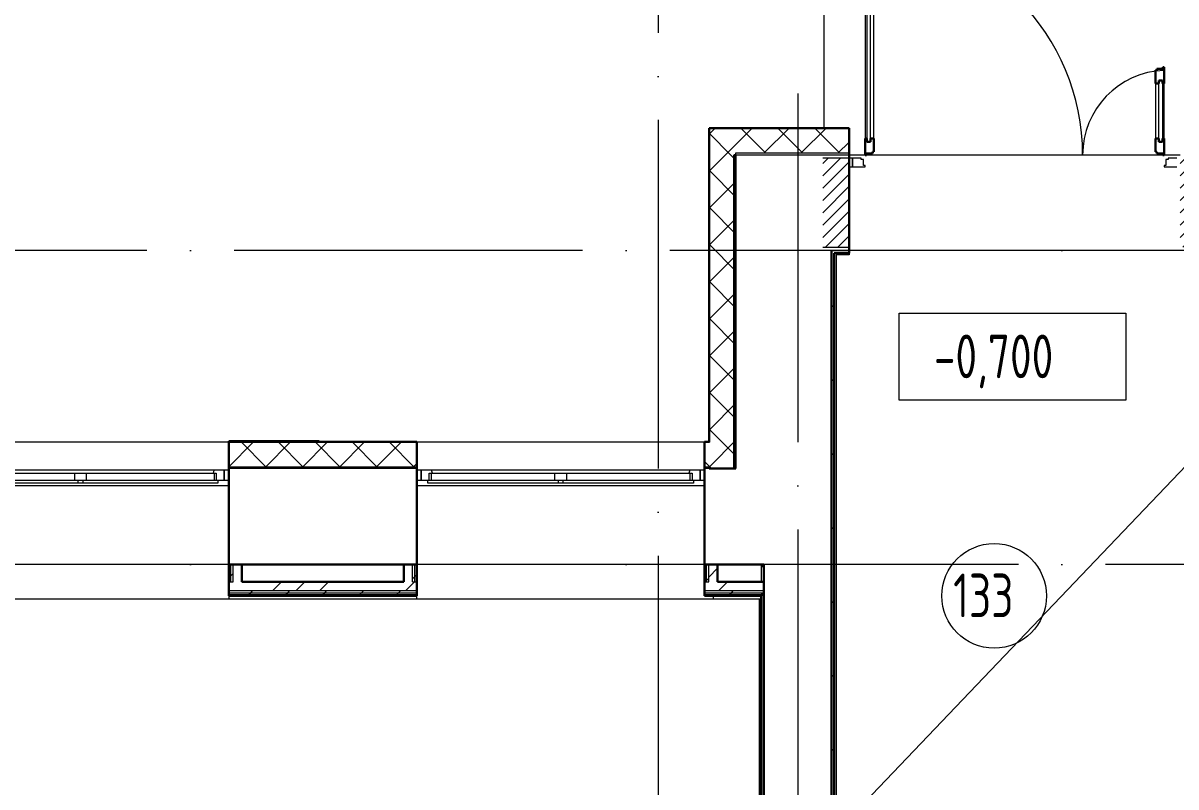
# Model space of a CAD drawing. Header units: millimetres. Extents: x -87434 to 499450, y -468665 to 122144.
# Drawn here: x -26303 to -19687, y -6620 to -2239 of the extents above; entities that cross this region are included whole.
import ezdxf

# ---------------------------------------------------------------- set-up
doc = ezdxf.new("R2010")
doc.units = ezdxf.units.MM
doc.linetypes.add('ADSK_Линия сетки', pattern=[25, 20, -2.5, 0, -2.5])
doc.linetypes.add('ADSK_Штриховая_ш2 п1_5', pattern=[4.5, 3, -1.5])
for name, color, linetype, lineweight in [('_ Окна', 7, 'Continuous', 9), ('Аннотация', 7, 'Continuous', 18), ('Двери', 252, 'Continuous', 9), ('Марки помещений', 252, 'Continuous', 20), ('Ограждение', 252, 'Continuous', 9), ('Окна', 252, 'Continuous', 9), ('Оси', 252, 'Continuous', 9), ('Отметки', 7, 'Continuous', 9), ('Перекрытие', 252, 'Continuous', 18), ('Стены внутренние', 7, 'Continuous', 18), ('Стены наружные', 7, 'Continuous', 18), ('Стены штриховка', 252, 'Continuous', 9)]:
    doc.layers.add(name, color=color, linetype=linetype, lineweight=lineweight)
doc.layers.add('Двери открывание', color=7, linetype='Continuous', lineweight=9, true_color=0xc0c0c0)
doc.layers.add('Радиофикация', color=7, linetype='Continuous')
doc.styles.add('GOST Common_3', font='', dxfattribs={"height": 3.5})
doc.styles.get('GOST Common_3').set_extended_font_data('GOST 2.304 type A')

# ---------------------------------------------------------------- blocks, each defined once
blk = doc.blocks.new('1 этаж')
at = {"layer": 'Двери', "lineweight": 18, "true_color": 0x636466}
h = blk.add_hatch(dxfattribs=at)
h.set_pattern_fill('FP_2', color=251, style=0, pattern_type=2)
h.set_pattern_definition([(45, (-20735.8, -3268.73), (-35.3553, 35.3553), [])])
h.paths.add_polyline_path([(-19510.8, -3523.7), (-19510.8, -3013.7), (-19660.8, -3013.7), (-19660.8, -3523.7)])
h.paths.add_polyline_path([(-21560.8, -3523.7), (-21561.7, -3013.7), (-21710.8, -3013.7), (-21710.8, -3523.7), (-21561.7, -3523.7)])
at = {"layer": '_ Окна', "color": 251, "lineweight": 18, "true_color": 0x636466}
for p, q in [((-25205.2, -4803.7), (-25209.8, -4820.7)), ((-25145.8, -4803.7), (-25205.2, -4803.7)), ((-25203.8, -4820.7), (-25191.8, -4820.7)), ((-25191.8, -4820.7), (-25191.8, -4861.7)), ((-25145.8, -4861.7), (-25145.8, -4803.7)), ((-23956.4, -4803.7), (-24015.8, -4803.7)), ((-24015.8, -4803.7), (-24015.8, -4861.7)), ((-23969.8, -4861.7), (-23969.8, -4820.7)), ((-23969.8, -4820.7), (-23957.8, -4820.7)), ((-23951.8, -4820.7), (-23956.4, -4803.7)), ((-22475.2, -4803.7), (-22479.8, -4820.7)), ((-22415.8, -4803.7), (-22475.2, -4803.7)), ((-22473.8, -4820.7), (-22461.8, -4820.7)), ((-22461.8, -4820.7), (-22461.8, -4861.7)), ((-22415.8, -4861.7), (-22415.8, -4803.7)), ((-25183.8, -4861.7), (-25145.8, -4861.7)), ((-24015.8, -4861.7), (-23977.8, -4861.7)), ((-22453.8, -4861.7), (-22415.8, -4861.7))]:
    blk.add_line(p, q, dxfattribs=at)
at = {"layer": '_ Окна', "color": 251, "true_color": 0x636466}
for p, q in [((-25120.8, -4803.7), (-25145.8, -4803.7)), ((-25145.8, -4803.7), (-25145.8, -4861.7)), ((-24015.8, -4803.7), (-24040.8, -4803.7)), ((-24015.8, -4861.7), (-24015.8, -4803.7)), ((-22390.8, -4803.7), (-22415.8, -4803.7)), ((-22415.8, -4803.7), (-22415.8, -4861.7)), ((-25145.8, -4861.7), (-25120.8, -4861.7)), ((-24040.8, -4861.7), (-24015.8, -4861.7)), ((-22415.8, -4861.7), (-22390.8, -4861.7))]:
    blk.add_line(p, q, dxfattribs=at)
at = {"layer": 'Аннотация', "color": 251, "lineweight": 20, "true_color": 0x636466}
for p, q in [((-21272.7, -4402.6), (-21272.7, -3902.6)), ((-21272.7, -3902.6), (-19972.7, -3902.6)), ((-19972.7, -3902.6), (-19972.7, -4402.6)), ((-19972.7, -4402.6), (-21272.7, -4402.6))]:
    blk.add_line(p, q, dxfattribs=at)
at = {"layer": 'Двери', "color": 251, "true_color": 0x636466}
for p, q in [((-21468.8, -1805.7), (-21468.8, -2901.7)), ((-21459.8, -1787.7), (-21459.8, -2919.7)), ((-21438.8, -2919.7), (-21438.8, -1787.7)), ((-21418.8, -2901.7), (-21418.8, -1805.7)), ((-19782.8, -2919.7), (-19782.8, -2567.7)), ((-19782.8, -2567.7), (-19761.8, -2567.7)), ((-19761.8, -2567.7), (-19761.8, -2919.7)), ((-19802.8, -2585.7), (-19802.8, -2901.7)), ((-19752.8, -2901.7), (-19752.8, -2585.7)), ((-21459.8, -2919.7), (-21438.8, -2919.7)), ((-19761.8, -2919.7), (-19782.8, -2919.7)), ((-21560.8, -3013.7), (-21560.8, -3063.7)), ((-21540.8, -3013.7), (-21560.8, -3013.7)), ((-21540.8, -3063.7), (-21540.8, -3013.7)), ((-21491.8, -3013.7), (-21540.8, -3013.7)), ((-21540.8, -3013.7), (-21540.8, -3063.7)), ((-21491.8, -3021.7), (-21491.8, -3013.7)), ((-21477.8, -3021.7), (-21491.8, -3021.7)), ((-21477.8, -3055.7), (-21477.8, -3021.7)), ((-19729.8, -3021.7), (-19743.8, -3021.7)), ((-19743.8, -3021.7), (-19743.8, -3055.7)), ((-19729.8, -3013.7), (-19729.8, -3021.7)), ((-19680.8, -3013.7), (-19729.8, -3013.7)), ((-21560.8, -3063.7), (-21540.8, -3063.7)), ((-21540.8, -3063.7), (-21468.8, -3063.7)), ((-21468.8, -3055.7), (-21477.8, -3055.7)), ((-21468.8, -3063.7), (-21468.8, -3055.7)), ((-19743.8, -3055.7), (-19752.8, -3055.7)), ((-19752.8, -3055.7), (-19752.8, -3063.7)), ((-19752.8, -3063.7), (-19680.8, -3063.7))]:
    blk.add_line(p, q, dxfattribs=at)
at = {"layer": 'Двери', "color": 251, "lineweight": 30, "true_color": 0x636466}
for p, q in [((-19794.8, -2509.7), (-19802.8, -2509.7)), ((-19802.8, -2509.7), (-19802.8, -2585.7)), ((-19760.8, -2500.7), (-19794.8, -2500.7)), ((-19794.8, -2500.7), (-19794.8, -2509.7)), ((-19752.8, -2491.7), (-19760.8, -2491.7)), ((-19760.8, -2491.7), (-19760.8, -2500.7)), ((-19752.8, -2585.7), (-19752.8, -2491.7)), ((-19782.8, -2585.7), (-19782.8, -2567.7)), ((-19782.8, -2567.7), (-19761.8, -2567.7)), ((-19761.8, -2567.7), (-19761.8, -2585.7)), ((-19802.8, -2585.7), (-19782.8, -2585.7)), ((-19761.8, -2585.7), (-19752.8, -2585.7)), ((-21468.8, -2901.7), (-21468.8, -2995.7)), ((-21459.8, -2901.7), (-21468.8, -2901.7)), ((-21459.8, -2919.7), (-21459.8, -2901.7)), ((-21438.8, -2901.7), (-21438.8, -2919.7)), ((-21418.8, -2901.7), (-21438.8, -2901.7)), ((-21418.8, -2977.7), (-21418.8, -2901.7)), ((-19802.8, -2901.7), (-19802.8, -2977.7)), ((-19802.8, -2901.7), (-19782.8, -2901.7)), ((-19782.8, -2901.7), (-19782.8, -2919.7)), ((-19761.8, -2901.7), (-19752.8, -2901.7)), ((-19761.8, -2919.7), (-19761.8, -2901.7)), ((-19752.8, -2995.7), (-19752.8, -2901.7)), ((-21438.8, -2919.7), (-21459.8, -2919.7)), ((-19782.8, -2919.7), (-19761.8, -2919.7)), ((-21468.8, -2995.7), (-21460.8, -2995.7)), ((-21460.8, -2995.7), (-21460.8, -2986.7)), ((-21460.8, -2986.7), (-21426.8, -2986.7)), ((-21426.8, -2986.7), (-21426.8, -2977.7)), ((-21426.8, -2977.7), (-21418.8, -2977.7)), ((-19802.8, -2977.7), (-19794.8, -2977.7)), ((-19794.8, -2977.7), (-19794.8, -2986.7)), ((-19794.8, -2986.7), (-19760.8, -2986.7)), ((-19760.8, -2986.7), (-19760.8, -2995.7)), ((-19760.8, -2995.7), (-19752.8, -2995.7))]:
    blk.add_line(p, q, dxfattribs=at)
at = {"layer": 'Двери', "color": 251, "linetype": 'ADSK_Штриховая_ш2 п1_5', "true_color": 0x636466}
for p, q in [((-21560.8, -3013.7), (-21710.8, -3013.7)), ((-21560.8, -3523.7), (-21560.8, -3013.7)), ((-21710.8, -3523.7), (-21560.8, -3523.7))]:
    blk.add_line(p, q, dxfattribs=at)
at = {"layer": 'Двери открывание', "color": 251, "true_color": 0x636466}
for centre, radius, start, end in [((-21486.8, -2995.7), 1266, 0, 89.18534), ((-19734.8, -2995.7), 486, 92.12255, 180)]:
    blk.add_arc(centre, radius, start, end, dxfattribs=at)
at = {"layer": 'Марки помещений', "color": 251, "true_color": 0x636466}
blk.add_circle((-20728.5, -5524.6), 300, dxfattribs=at)
at = {"layer": 'Ограждение', "color": 251, "true_color": 0x636466}
for p, q in [((-21635.8, -3568.7), (-21635.8, -7525.4)), ((-21560.8, -3568.7), (-21635.8, -3568.7)), ((-21560.8, -3558.7), (-21560.8, -3568.7)), ((-25120.8, -4893.7), (-26820.8, -4893.7)), ((-22390.8, -4893.7), (-24040.8, -4893.7)), ((-25120.8, -5343.7), (-26820.8, -5343.7)), ((-22390.8, -5343.7), (-24040.8, -5343.7)), ((-22065.8, -5343.7), (-22065.8, -5443.7)), ((-22065.8, -5543.7), (-30330.8, -5543.7)), ((-25120.8, -5543.7), (-26820.8, -5543.7)), ((-25120.8, -5523.7), (-25120.8, -5543.7)), ((-24040.8, -5543.7), (-24040.8, -5523.7)), ((-22340.8, -5543.7), (-24040.8, -5543.7)), ((-22340.8, -5523.7), (-22340.8, -5543.7)), ((-22075.8, -8693.7), (-22075.8, -5543.7))]:
    blk.add_line(p, q, dxfattribs=at)
at = {"layer": 'Окна', "color": 251, "true_color": 0x636466}
for p, q in [((-26737.8, -4820.7), (-26005.8, -4820.7)), ((-25205.2, -4803.7), (-26736.4, -4803.7)), ((-26005.8, -4820.7), (-25935.8, -4820.7)), ((-26005.8, -4820.7), (-26005.8, -4861.7)), ((-25935.8, -4820.7), (-25203.8, -4820.7)), ((-25935.8, -4861.7), (-25935.8, -4820.7)), ((-25203.8, -4820.7), (-25203.8, -4861.7)), ((-23957.8, -4820.7), (-23250.8, -4820.7)), ((-23957.8, -4861.7), (-23957.8, -4820.7)), ((-22475.2, -4803.7), (-23956.4, -4803.7)), ((-23250.8, -4820.7), (-23180.8, -4820.7)), ((-23250.8, -4820.7), (-23250.8, -4861.7)), ((-23180.8, -4820.7), (-22473.8, -4820.7)), ((-23180.8, -4861.7), (-23180.8, -4820.7)), ((-22473.8, -4820.7), (-22473.8, -4861.7)), ((-26757.8, -4861.7), (-25985.8, -4861.7)), ((-25985.8, -4878.7), (-26757.8, -4878.7)), ((-25985.8, -4861.7), (-25955.8, -4861.7)), ((-25985.8, -4861.7), (-25985.8, -4878.7)), ((-25955.8, -4878.7), (-25985.8, -4878.7)), ((-25955.8, -4861.7), (-25183.8, -4861.7)), ((-25955.8, -4878.7), (-25955.8, -4861.7)), ((-25183.8, -4878.7), (-25955.8, -4878.7)), ((-25183.8, -4861.7), (-25183.8, -4878.7)), ((-23977.8, -4861.7), (-23230.8, -4861.7)), ((-23977.8, -4878.7), (-23977.8, -4861.7)), ((-23230.8, -4878.7), (-23977.8, -4878.7)), ((-23230.8, -4861.7), (-23200.8, -4861.7)), ((-23230.8, -4861.7), (-23230.8, -4878.7)), ((-23200.8, -4878.7), (-23230.8, -4878.7)), ((-23200.8, -4861.7), (-22453.8, -4861.7)), ((-23200.8, -4878.7), (-23200.8, -4861.7)), ((-22453.8, -4878.7), (-23200.8, -4878.7)), ((-22453.8, -4861.7), (-22453.8, -4878.7))]:
    blk.add_line(p, q, dxfattribs=at)
at = {"layer": 'Оси', "color": 251, "linetype": 'ADSK_Линия сетки', "ltscale": 100, "true_color": 0x636466}
for p, q in [((-22655.8, 32206.9), (-22655.8, -32499.9)), ((-21855.8, -2643.7), (-21855.8, -33769.9)), ((4411.5, -3543.7), (-72528.1, -3543.7)), ((4411.5, -5343.7), (-72528.1, -5343.7))]:
    blk.add_line(p, q, dxfattribs=at)
at = {"layer": 'Перекрытие', "color": 251, "ltscale": 100, "true_color": 0x636466}
for p, q in [((-21705.8, -891.7), (-21705.8, -2841.7)), ((-21560.8, -2993.7), (-21468.8, -2993.7)), ((-21460.8, -2993.7), (-19760.8, -2993.7)), ((-19752.8, -2993.7), (-19660.8, -2993.7)), ((-19660.8, -3543.7), (-21560.8, -3543.7))]:
    blk.add_line(p, q, dxfattribs=at)
at = {"layer": 'Стены внутренние', "color": 251, "lineweight": 30, "true_color": 0x636466}
for p, q in [((-21560.8, -2841.7), (-22362.8, -2841.7)), ((-22362.8, -2841.7), (-22362.8, -4641.7)), ((-21560.8, -2983.7), (-21560.8, -2841.7)), ((-21560.8, -3543.7), (-21560.8, -2993.7)), ((-24040.8, -4641.7), (-25120.8, -4641.7)), ((-25120.8, -4641.7), (-25120.8, -4783.7)), ((-24040.8, -4783.7), (-24040.8, -4641.7)), ((-22362.8, -4641.7), (-22390.8, -4641.7)), ((-22390.8, -4641.7), (-22390.8, -4783.7)), ((-25120.8, -4793.7), (-25120.8, -5343.7)), ((-24040.8, -5343.7), (-24040.8, -4793.7)), ((-22390.8, -4793.7), (-22390.8, -5343.7)), ((-22220.8, -4793.7), (-22362.8, -4793.7)), ((-25045.8, -5343.7), (-24115.8, -5343.7)), ((-22315.8, -5343.7), (-22050.8, -5343.7)), ((-22050.8, -5343.7), (-22050.8, -5443.7))]:
    blk.add_line(p, q, dxfattribs=at)
at = {"layer": 'Стены внутренние', "color": 251, "linetype": 'Continuous', "lineweight": 9, "true_color": 0x636466}
for p, q in [((-22360.8, -2872.9), (-22331.6, -2843.7)), ((-22269.5, -2993.7), (-22119.5, -2843.7)), ((-22039.7, -2983.7), (-22179.7, -2843.7)), ((-22047.4, -2983.7), (-21907.4, -2843.7)), ((-21827.6, -2983.7), (-21967.6, -2843.7)), ((-21835.2, -2983.7), (-21695.2, -2843.7)), ((-21615.5, -2983.7), (-21755.5, -2843.7)), ((-22241.9, -2993.7), (-22360.8, -2874.8)), ((-21561.7, -2847.5), (-21562.8, -2849.5)), ((-21623.1, -2983.7), (-21562.8, -2923.4)), ((-22360.8, -3085), (-22269.5, -2993.7)), ((-22210.8, -3024.8), (-22241.9, -2993.7)), ((-22362.8, -3053.6), (-22360.8, -3053.6)), ((-22210.8, -3236.9), (-22360.8, -3086.9)), ((-22360.8, -3297.2), (-22210.8, -3147.2)), ((-22210.8, -3449.1), (-22360.8, -3299.1)), ((-22362.8, -3358.4), (-22360.8, -3358.4)), ((-22360.8, -3509.3), (-22210.8, -3359.3)), ((-22360.8, -3418.8), (-22362.8, -3422.3)), ((-22210.8, -3661.2), (-22360.8, -3511.2)), ((-22360.8, -3721.4), (-22210.8, -3571.4)), ((-22362.8, -3764.8), (-22360.8, -3764.8)), ((-22210.8, -3873.3), (-22360.8, -3723.3)), ((-22360.8, -3933.6), (-22210.8, -3783.6)), ((-22360.8, -3894), (-22362.8, -3890.5)), ((-22210.8, -4085.5), (-22360.8, -3935.5)), ((-22360.8, -4145.7), (-22210.8, -3995.7)), ((-22210.8, -4297.6), (-22360.8, -4147.6)), ((-22362.8, -4171.2), (-22360.8, -4171.2)), ((-22360.8, -4357.8), (-22210.8, -4207.8)), ((-22210.8, -4509.7), (-22360.8, -4359.7)), ((-22360.8, -4570), (-22210.8, -4420)), ((-22362.8, -4476), (-22360.8, -4476)), ((-22360.8, -4503.6), (-22362.8, -4500.1)), ((-22210.8, -4721.9), (-22360.8, -4571.9)), ((-25120.2, -4783.7), (-24980.2, -4643.7)), ((-24906.6, -4783.7), (-25046.6, -4643.7)), ((-24908, -4783.7), (-24768, -4643.7)), ((-24860.9, -4643.7), (-24862, -4641.7)), ((-24694.5, -4783.7), (-24834.5, -4643.7)), ((-24709.3, -4641.7), (-24710.4, -4643.7)), ((-24695.9, -4783.7), (-24555.9, -4643.7)), ((-24482.4, -4783.7), (-24622.4, -4643.7)), ((-24483.8, -4783.7), (-24343.8, -4643.7)), ((-24270.2, -4783.7), (-24410.2, -4643.7)), ((-24271.6, -4783.7), (-24131.6, -4643.7)), ((-24058.1, -4783.7), (-24198.1, -4643.7)), ((-22388.8, -4686.5), (-22390.8, -4690)), ((-22360.8, -4782.1), (-22210.8, -4632.1)), ((-22360.8, -4784), (-22390.8, -4754)), ((-25118.8, -4783.7), (-25120.8, -4781.7)), ((-24059.5, -4783.7), (-24040.8, -4765)), ((-22362.8, -4784.1), (-22360.8, -4782.1)), ((-22351.1, -4793.7), (-22360.8, -4784))]:
    blk.add_line(p, q, dxfattribs=at)
at = {"layer": 'Стены внутренние', "color": 251, "true_color": 0x636466}
for p, q in [((-22210.8, -2993.7), (-22220.8, -2993.7)), ((-22210.8, -2993.7), (-22210.8, -4793.7)), ((-21660.8, -3543.7), (-21560.8, -3543.7)), ((-26820.8, -4641.7), (-25120.8, -4641.7)), ((-24040.8, -4641.7), (-22390.8, -4641.7)), ((-24040.8, -4793.7), (-25120.8, -4793.7)), ((-22362.8, -4793.7), (-22390.8, -4793.7))]:
    blk.add_line(p, q, dxfattribs=at)
at = {"layer": 'Стены наружные', "color": 251, "lineweight": 30, "true_color": 0x636466}
for p, q in [((-22220.8, -2993.7), (-22220.8, -4793.7)), ((-21560.8, -2993.7), (-21560.8, -2983.7)), ((-21660.8, -3543.7), (-21660.8, -10858.7)), ((-21645.8, -3558.7), (-21560.8, -3558.7)), ((-21645.8, -10723.7), (-21645.8, -3558.7)), ((-21560.8, -3558.7), (-21560.8, -3543.7)), ((-24600.8, -4636.7), (-25120.8, -4636.7)), ((-25120.8, -4636.7), (-25120.8, -4641.7)), ((-24600.8, -4641.7), (-24600.8, -4636.7)), ((-25120.8, -4783.7), (-25120.8, -4793.7)), ((-24040.8, -4793.7), (-24040.8, -4783.7)), ((-22390.8, -4783.7), (-22390.8, -4793.7)), ((-22220.8, -4793.7), (-22210.8, -4793.7)), ((-25120.8, -5343.7), (-25120.8, -5523.7)), ((-25045.8, -5343.7), (-25120.8, -5343.7)), ((-25045.8, -5443.7), (-25045.8, -5343.7)), ((-24115.8, -5343.7), (-24115.8, -5443.7)), ((-24040.8, -5343.7), (-24115.8, -5343.7)), ((-24040.8, -5523.7), (-24040.8, -5343.7)), ((-22390.8, -5343.7), (-22390.8, -5523.7)), ((-22315.8, -5343.7), (-22390.8, -5343.7)), ((-22315.8, -5443.7), (-22315.8, -5343.7)), ((-24115.8, -5443.7), (-25045.8, -5443.7)), ((-22050.8, -5443.7), (-22315.8, -5443.7)), ((-22050.8, -8838.7), (-22050.8, -5443.7)), ((-25120.8, -5523.7), (-24040.8, -5523.7)), ((-22390.8, -5523.7), (-22065.8, -5523.7)), ((-22050.8, -5518.7), (-22065.8, -5518.7)), ((-22065.8, -5518.7), (-22050.8, -5518.7)), ((-22065.8, -5523.7), (-22065.8, -8703.7))]:
    blk.add_line(p, q, dxfattribs=at)
at = {"layer": 'Стены наружные', "color": 251, "linetype": 'Continuous', "lineweight": 9, "true_color": 0x636466}
for p, q in [((-22210.8, -3004), (-22220.8, -3004)), ((-22210.8, -3104), (-22220.8, -3104)), ((-22210.8, -3204), (-22220.8, -3204)), ((-22210.8, -3304), (-22220.8, -3304)), ((-22210.8, -3404), (-22220.8, -3404)), ((-22210.8, -3504), (-22220.8, -3504)), ((-22210.8, -3604), (-22220.8, -3604)), ((-22210.8, -3704), (-22220.8, -3704)), ((-22210.8, -3804), (-22220.8, -3804)), ((-21660.8, -3870), (-21645.8, -3855)), ((-22210.8, -3904), (-22220.8, -3904)), ((-22210.8, -4004), (-22220.8, -4004)), ((-22210.8, -4104), (-22220.8, -4104)), ((-22210.8, -4204), (-22220.8, -4204)), ((-21660.8, -4294.2), (-21645.8, -4279.2)), ((-22210.8, -4304), (-22220.8, -4304)), ((-22210.8, -4404), (-22220.8, -4404)), ((-22210.8, -4504), (-22220.8, -4504)), ((-22210.8, -4604), (-22220.8, -4604)), ((-24862, -4641.7), (-24864.9, -4636.7)), ((-24706.4, -4636.7), (-24709.3, -4641.7)), ((-22210.8, -4704), (-22220.8, -4704)), ((-21660.8, -4718.5), (-21645.8, -4703.5)), ((-21660.8, -5142.7), (-21645.8, -5127.7)), ((-25120.8, -5420.8), (-25108.3, -5408.3)), ((-25108.3, -5408.3), (-25095.8, -5395.8)), ((-24065.8, -5426.4), (-24053.3, -5413.9)), ((-24053.3, -5413.9), (-24040.8, -5401.4)), ((-22378.3, -5436), (-22365.8, -5423.5)), ((-22365.8, -5416.4), (-22315.8, -5366.4)), ((-24868, -5493.7), (-24818, -5443.7)), ((-24733.1, -5493.7), (-24683.1, -5443.7)), ((-24598.1, -5493.7), (-24548.1, -5443.7)), ((-24104.7, -5493.7), (-24054.7, -5443.7)), ((-22386, -5443.7), (-22378.3, -5436)), ((-22308.2, -5493.7), (-22258.2, -5443.7)), ((-25011.6, -5523.7), (-25006.6, -5518.7)), ((-25006.6, -5518.7), (-24994.1, -5506.2)), ((-24994.1, -5506.2), (-24981.6, -5493.7)), ((-24794.5, -5518.7), (-24782, -5506.2)), ((-24782, -5506.2), (-24769.5, -5493.7)), ((-24587.4, -5523.7), (-24582.4, -5518.7)), ((-24582.4, -5518.7), (-24569.9, -5506.2)), ((-24569.9, -5506.2), (-24557.4, -5493.7)), ((-24370.2, -5518.7), (-24357.7, -5506.2)), ((-24357.7, -5506.2), (-24345.2, -5493.7)), ((-24163.1, -5523.7), (-24158.1, -5518.7)), ((-24158.1, -5518.7), (-24145.6, -5506.2)), ((-24145.6, -5506.2), (-24133.1, -5493.7)), ((-22248.9, -5518.7), (-22236.4, -5506.2)), ((-22236.4, -5506.2), (-22223.9, -5493.7)), ((-21660.8, -5567), (-21645.8, -5552)), ((-21660.8, -5991.3), (-21645.8, -5976.3)), ((-21660.8, -6415.5), (-21645.8, -6400.5))]:
    blk.add_line(p, q, dxfattribs=at)
at = {"layer": 'Стены наружные', "color": 251, "true_color": 0x636466}
for p, q in [((-22210.8, -2993.7), (-21560.8, -2993.7)), ((-22058.3, -5343.7), (-22058.3, -5358.7)), ((-22058.3, -5358.7), (-22065.8, -5358.7))]:
    blk.add_line(p, q, dxfattribs=at)
at = {"layer": 'Стены штриховка', "color": 251, "true_color": 0x636466}
for p, q in [((-21562.8, -2843.7), (-22362.8, -2843.7)), ((-22360.8, -4643.7), (-22360.8, -2841.7)), ((-21562.8, -2983.7), (-21562.8, -2843.7)), ((-22220.8, -2993.7), (-22220.8, -2993.7)), ((-22210.8, -2983.7), (-21560.8, -2983.7)), ((-22210.8, -2993.7), (-22210.8, -2983.7)), ((-24042.8, -4643.7), (-25118.8, -4643.7)), ((-25118.8, -4643.7), (-25118.8, -4717.7)), ((-24042.8, -4717.7), (-24042.8, -4643.7)), ((-22388.8, -4643.7), (-22388.8, -4717.7)), ((-22360.8, -4643.7), (-22388.8, -4643.7)), ((-22362.8, -4643.7), (-22362.8, -4641.7)), ((-25120.8, -4717.7), (-25118.8, -4717.7)), ((-24042.8, -4717.7), (-24040.8, -4717.7)), ((-22390.8, -4717.7), (-22388.8, -4717.7)), ((-25120.8, -4783.7), (-24040.8, -4783.7)), ((-22390.8, -4783.7), (-22362.8, -4783.7)), ((-22362.8, -4783.7), (-22362.8, -4793.7)), ((-25108.3, -5443.7), (-25108.3, -5343.7)), ((-25095.8, -5443.7), (-25095.8, -5343.7)), ((-24065.8, -5443.7), (-24065.8, -5343.7)), ((-24053.3, -5443.7), (-24053.3, -5343.7)), ((-22378.3, -5443.7), (-22378.3, -5343.7)), ((-22365.8, -5443.7), (-22365.8, -5343.7)), ((-25120.8, -5443.7), (-25095.8, -5443.7)), ((-24065.8, -5443.7), (-24040.8, -5443.7)), ((-22390.8, -5443.7), (-22365.8, -5443.7)), ((-25120.8, -5493.7), (-24040.8, -5493.7)), ((-25120.8, -5506.2), (-24040.8, -5506.2)), ((-24040.8, -5518.7), (-25120.8, -5518.7)), ((-25120.8, -5518.7), (-24040.8, -5518.7)), ((-22390.8, -5493.7), (-22050.8, -5493.7)), ((-22390.8, -5506.2), (-22050.8, -5506.2)), ((-22065.8, -5518.7), (-22390.8, -5518.7)), ((-22390.8, -5518.7), (-22065.8, -5518.7)), ((-22065.8, -5523.7), (-22065.8, -5518.7))]:
    blk.add_line(p, q, dxfattribs=at)
at = {"layer": 'Марки помещений', "color": 251, "true_color": 0x636466, "style": 'GOST Common_3', "width": 0.9}
blk.add_text('133', height=250, dxfattribs=at).set_placement((-20963.5, -5646.8))
at = {"layer": 'Отметки', "color": 251, "true_color": 0x636466, "style": 'GOST Common_3', "width": 0.9}
blk.add_text('-0,700', height=250, dxfattribs=at).set_placement((-21073.9, -4275.9))

msp = doc.modelspace()

# ---------------------------------------------------------------- linework, layer by layer
at = {"layer": 'Радиофикация', "color": 7, "lineweight": 9}
msp.add_lwpolyline([(-24075.48619, -9435.22118), (-12657.54518, 2526.50436), (-7900.54518, 2526.50436)], dxfattribs=at)

# ---------------------------------------------------------------- block references
msp.add_blockref('1 этаж', (-2, 0))

doc.saveas('drawing.dxf')
